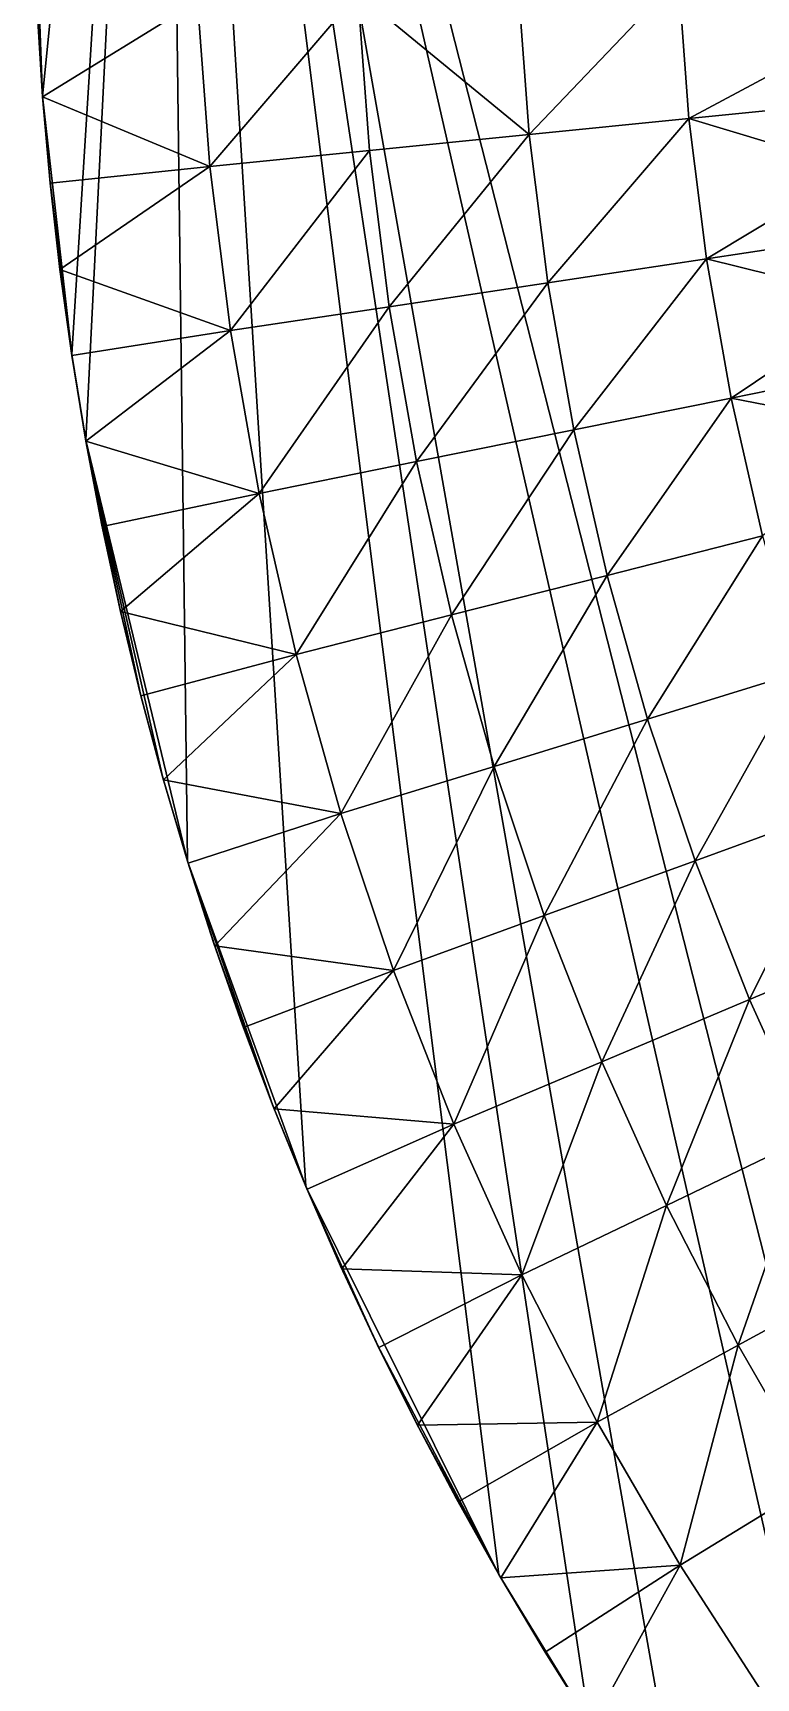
# Model space of a CAD drawing. Header units: millimetres. Extents: x -3250 to 8000, y -3250 to 3250.
# Drawn here: x -3250 to -2574, y -1722 to -184 of the extents above; entities that cross this region are included whole.
import ezdxf

# ---------------------------------------------------------------- set-up
doc = ezdxf.new("R2010")
doc.units = ezdxf.units.MM
doc.header["$MEASUREMENT"] = 0
doc.layers.add('MESH_3D', color=2, linetype='CONTINUOUS')

msp = doc.modelspace()

# ---------------------------------------------------------------- linework, layer by layer
at = {"layer": 'MESH_3D'}
for points in [[(2150.5, 2436.8, 32500), (-3128.5, 880.2, 32500), (-2326.6, -2269.3, 32500)], [(-3128.5, 880.2, 32500), (-3250, 0, 32500), (-3240.9, -242.9, 32500)], [(-3128.5, 880.2, 32500), (-3240.9, -242.9, 32500), (-3213.7, -484.4, 32500)], [(-3128.5, 880.2, 32500), (-3213.7, -484.4, 32500), (-3200.6, -564.4, 32500)], [(-3128.5, 880.2, 32500), (-3200.6, -564.4, 32500), (-3105.6, -958, 32500)], [(-3128.5, 880.2, 32500), (-2994.8, -1262.4, 32500), (-2814.6, -1625, 32500)], [(-3128.5, 880.2, 32500), (-3105.6, -958, 32500), (-2994.8, -1262.4, 32500)], [(-3128.5, 880.2, 32500), (-2730.1, -1763.3, 32500), (-2638.8, -1897.2, 32500)], [(-3128.5, 880.2, 32500), (-2436.8, -2150.5, 32500), (-2326.6, -2269.3, 32500)], [(-3128.5, 880.2, 32500), (-2638.8, -1897.2, 32500), (-2436.8, -2150.5, 32500)], [(-3128.5, 880.2, 32500), (-2814.6, -1625, 32500), (-2730.1, -1763.3, 32500)], [(-3250, 0, 32500), (-3246, -162, 32500), (-3240.9, -242.9, 32500)], [(-2786.1, -278.8, 24400), (-2796.5, -139.6, 24400), (-2646.7, -132.1, 24200)], [(-2786.1, -278.8, 24400), (-2646.7, -132.1, 24200), (-2636.8, -263.9, 24200)], [(-2646.7, -132.1, 24200), (-2496.9, -124.6, 24000), (-2493, -186.8, 24000)], [(-2636.8, -263.9, 24200), (-2646.7, -132.1, 24200), (-2493, -186.8, 24000)], [(-3084.6, -308.7, 24800), (-3096.1, -154.5, 24800), (-2946.3, -147, 24600)], [(-3084.6, -308.7, 24800), (-2946.3, -147, 24600), (-2935.3, -293.7, 24600)], [(-2946.3, -147, 24600), (-2796.5, -139.6, 24400), (-2786.1, -278.8, 24400)], [(-2935.3, -293.7, 24600), (-2946.3, -147, 24600), (-2786.1, -278.8, 24400)], [(-3240.9, -242.9, 32500), (-3246, -162, 32500), (-3245.9, -162.3, 25000)], [(-3096.1, -154.5, 24800), (-3240.9, -243.4, 25000), (-3245.9, -162.3, 25000)], [(-3240.9, -242.9, 32500), (-3245.9, -162.3, 25000), (-3240.9, -243.4, 25000)], [(-3084.6, -308.7, 24800), (-3240.9, -243.4, 25000), (-3096.1, -154.5, 24800)], [(-2636.8, -263.9, 24200), (-2493, -186.8, 24000), (-2487.6, -248.9, 24000)], [(-3233.9, -323.6, 32500), (-3240.9, -242.9, 32500), (-3240.9, -243.4, 25000)], [(-3240.9, -242.9, 32500), (-3233.9, -323.6, 32500), (-3213.7, -484.4, 32500)], [(-3084.6, -308.7, 24800), (-3233.8, -324.3, 25000), (-3240.9, -243.4, 25000)], [(-3233.9, -323.6, 32500), (-3240.9, -243.4, 25000), (-3233.8, -324.3, 25000)], [(-2636.8, -263.9, 24200), (-2487.6, -248.9, 24000), (-2480.6, -310.9, 24000)], [(-2768.7, -417.3, 24400), (-2786.1, -278.8, 24400), (-2636.8, -263.9, 24200)], [(-2768.7, -417.3, 24400), (-2636.8, -263.9, 24200), (-2620.4, -395, 24200)], [(-2620.4, -395, 24200), (-2636.8, -263.9, 24200), (-2480.6, -310.9, 24000)], [(-2917.1, -439.7, 24600), (-2935.3, -293.7, 24600), (-2786.1, -278.8, 24400)], [(-2917.1, -439.7, 24600), (-2786.1, -278.8, 24400), (-2768.7, -417.3, 24400)], [(-3065.4, -462, 24800), (-3084.6, -308.7, 24800), (-2935.3, -293.7, 24600)], [(-3065.4, -462, 24800), (-2935.3, -293.7, 24600), (-2917.1, -439.7, 24600)], [(-3084.6, -308.7, 24800), (-3224.7, -405, 25000), (-3233.8, -324.3, 25000)], [(-3065.4, -462, 24800), (-3224.7, -405, 25000), (-3084.6, -308.7, 24800)], [(-2620.4, -395, 24200), (-2480.6, -310.9, 24000), (-2472.1, -372.6, 24000)], [(-3224.8, -404.1, 32500), (-3233.9, -323.6, 32500), (-3233.8, -324.3, 25000)], [(-3233.9, -323.6, 32500), (-3224.8, -404.1, 32500), (-3213.7, -484.4, 32500)], [(-3224.8, -404.1, 32500), (-3233.8, -324.3, 25000), (-3224.7, -405, 25000)], [(-2620.4, -395, 24200), (-2472.1, -372.6, 24000), (-2462, -434.1, 24000)], [(-2744.5, -554.8, 24400), (-2768.7, -417.3, 24400), (-2620.4, -395, 24200)], [(-2744.5, -554.8, 24400), (-2620.4, -395, 24200), (-2597.5, -525.1, 24200)], [(-2597.5, -525.1, 24200), (-2620.4, -395, 24200), (-2462, -434.1, 24000)], [(-3213.7, -484.4, 32500), (-3224.8, -404.1, 32500), (-3224.7, -405, 25000)], [(-3065.4, -462, 24800), (-3213.5, -485.4, 25000), (-3224.7, -405, 25000)], [(-3213.7, -484.4, 32500), (-3224.7, -405, 25000), (-3213.5, -485.4, 25000)], [(-2891.5, -584.5, 24600), (-2917.1, -439.7, 24600), (-2768.7, -417.3, 24400)], [(-2891.5, -584.5, 24600), (-2768.7, -417.3, 24400), (-2744.5, -554.8, 24400)], [(-3038.5, -614.3, 24800), (-3065.4, -462, 24800), (-2917.1, -439.7, 24600)], [(-3038.5, -614.3, 24800), (-2917.1, -439.7, 24600), (-2891.5, -584.5, 24600)], [(-2597.5, -525.1, 24200), (-2462, -434.1, 24000), (-2450.4, -495.4, 24000)], [(-3065.4, -462, 24800), (-3200.4, -565.5, 25000), (-3213.5, -485.4, 25000)], [(-3038.5, -614.3, 24800), (-3200.4, -565.5, 25000), (-3065.4, -462, 24800)], [(-3200.6, -564.4, 32500), (-3213.7, -484.4, 32500), (-3213.5, -485.4, 25000)], [(-3200.6, -564.4, 32500), (-3213.5, -485.4, 25000), (-3200.4, -565.5, 25000)], [(-2597.5, -525.1, 24200), (-2450.4, -495.4, 24000), (-2437.3, -556.3, 24000)], [(-2713.4, -690.9, 24400), (-2744.5, -554.8, 24400), (-2597.5, -525.1, 24200)], [(-2713.4, -690.9, 24400), (-2597.5, -525.1, 24200), (-2568.1, -653.9, 24200)], [(-2568.1, -653.9, 24200), (-2597.5, -525.1, 24200), (-2437.3, -556.3, 24000)], [(-3185.6, -644, 32500), (-3200.6, -564.4, 32500), (-3200.4, -565.5, 25000)], [(-3200.6, -564.4, 32500), (-3185.6, -644, 32500), (-3168.5, -723.2, 32500)], [(-3200.6, -564.4, 32500), (-3168.5, -723.2, 32500), (-3149.5, -802, 32500)], [(-3200.6, -564.4, 32500), (-3149.5, -802, 32500), (-3128.5, -880.2, 32500)], [(-3200.6, -564.4, 32500), (-3128.5, -880.2, 32500), (-3105.6, -958, 32500)], [(-3038.5, -614.3, 24800), (-3185.3, -645.3, 25000), (-3200.4, -565.5, 25000)], [(-3185.6, -644, 32500), (-3200.4, -565.5, 25000), (-3185.3, -645.3, 25000)], [(-2858.8, -727.9, 24600), (-2891.5, -584.5, 24600), (-2744.5, -554.8, 24400)], [(-2858.8, -727.9, 24600), (-2744.5, -554.8, 24400), (-2713.4, -690.9, 24400)], [(-3004.1, -764.9, 24800), (-3038.5, -614.3, 24800), (-2891.5, -584.5, 24600)], [(-3004.1, -764.9, 24800), (-2891.5, -584.5, 24600), (-2858.8, -727.9, 24600)], [(-3038.5, -614.3, 24800), (-3168.2, -724.7, 25000), (-3185.3, -645.3, 25000)], [(-3004.1, -764.9, 24800), (-3168.2, -724.7, 25000), (-3038.5, -614.3, 24800)], [(-3168.5, -723.2, 32500), (-3185.6, -644, 32500), (-3185.3, -645.3, 25000)], [(-3168.5, -723.2, 32500), (-3185.3, -645.3, 25000), (-3168.2, -724.7, 25000)], [(-2675.6, -825.3, 24400), (-2713.4, -690.9, 24400), (-2568.1, -653.9, 24200)], [(-2675.6, -825.3, 24400), (-2568.1, -653.9, 24200), (-2532.3, -781.1, 24200)], [(-2818.9, -869.5, 24600), (-2858.8, -727.9, 24600), (-2713.4, -690.9, 24400)], [(-2818.9, -869.5, 24600), (-2713.4, -690.9, 24400), (-2675.6, -825.3, 24400)], [(-3149.5, -802, 32500), (-3168.5, -723.2, 32500), (-3168.2, -724.7, 25000)], [(-3004.1, -764.9, 24800), (-3149.1, -803.6, 25000), (-3168.2, -724.7, 25000)], [(-3149.5, -802, 32500), (-3168.2, -724.7, 25000), (-3149.1, -803.6, 25000)], [(-2962.3, -913.7, 24800), (-3004.1, -764.9, 24800), (-2858.8, -727.9, 24600)], [(-2962.3, -913.7, 24800), (-2858.8, -727.9, 24600), (-2818.9, -869.5, 24600)], [(-3004.1, -764.9, 24800), (-3128, -882, 25000), (-3149.1, -803.6, 25000)], [(-2962.3, -913.7, 24800), (-3128, -882, 25000), (-3004.1, -764.9, 24800)], [(-2631.1, -957.7, 24400), (-2675.6, -825.3, 24400), (-2532.3, -781.1, 24200)], [(-2631.1, -957.7, 24400), (-2532.3, -781.1, 24200), (-2490.2, -906.4, 24200)], [(-3128.5, -880.2, 32500), (-3149.5, -802, 32500), (-3149.1, -803.6, 25000)], [(-3128.5, -880.2, 32500), (-3149.1, -803.6, 25000), (-3128, -882, 25000)], [(-2772.1, -1009, 24600), (-2818.9, -869.5, 24600), (-2675.6, -825.3, 24400)], [(-2772.1, -1009, 24600), (-2675.6, -825.3, 24400), (-2631.1, -957.7, 24400)], [(-2913, -1060.3, 24800), (-2962.3, -913.7, 24800), (-2818.9, -869.5, 24600)], [(-2913, -1060.3, 24800), (-2818.9, -869.5, 24600), (-2772.1, -1009, 24600)], [(-3105.6, -958, 32500), (-3128.5, -880.2, 32500), (-3128, -882, 25000)], [(-2962.3, -913.7, 24800), (-3105, -959.9, 25000), (-3128, -882, 25000)], [(-3105.6, -958, 32500), (-3128, -882, 25000), (-3105, -959.9, 25000)], [(-2580.1, -1087.6, 24400), (-2631.1, -957.7, 24400), (-2490.2, -906.4, 24200)], [(-2580.1, -1087.6, 24400), (-2490.2, -906.4, 24200), (-2441.9, -1029.4, 24200)], [(-2962.3, -913.7, 24800), (-3080.1, -1037.2, 25000), (-3105, -959.9, 25000)], [(-2913, -1060.3, 24800), (-3080.1, -1037.2, 25000), (-2962.3, -913.7, 24800)], [(-3080.8, -1035.1, 32500), (-3105.6, -958, 32500), (-3105, -959.9, 25000)], [(-3105.6, -958, 32500), (-3080.8, -1035.1, 32500), (-3025.3, -1187.4, 32500)], [(-3105.6, -958, 32500), (-3025.3, -1187.4, 32500), (-2994.8, -1262.4, 32500)], [(-3080.8, -1035.1, 32500), (-3105, -959.9, 25000), (-3080.1, -1037.2, 25000)], [(-2718.4, -1145.9, 24600), (-2772.1, -1009, 24600), (-2631.1, -957.7, 24400)], [(-2718.4, -1145.9, 24600), (-2631.1, -957.7, 24400), (-2580.1, -1087.6, 24400)], [(-2856.6, -1204.1, 24800), (-2913, -1060.3, 24800), (-2772.1, -1009, 24600)], [(-2856.6, -1204.1, 24800), (-2772.1, -1009, 24600), (-2718.4, -1145.9, 24600)], [(-2522.7, -1214.9, 24400), (-2580.1, -1087.6, 24400), (-2441.9, -1029.4, 24200)], [(-3054, -1111.6, 32500), (-3080.8, -1035.1, 32500), (-3080.1, -1037.2, 25000)], [(-3080.8, -1035.1, 32500), (-3054, -1111.6, 32500), (-3025.3, -1187.4, 32500)], [(-2913, -1060.3, 24800), (-3053.2, -1113.8, 25000), (-3080.1, -1037.2, 25000)], [(-3054, -1111.6, 32500), (-3080.1, -1037.2, 25000), (-3053.2, -1113.8, 25000)], [(-2913, -1060.3, 24800), (-3024.4, -1189.7, 25000), (-3053.2, -1113.8, 25000)], [(-2856.6, -1204.1, 24800), (-3024.4, -1189.7, 25000), (-2913, -1060.3, 24800)], [(-2657.9, -1280, 24600), (-2718.4, -1145.9, 24600), (-2580.1, -1087.6, 24400)], [(-2657.9, -1280, 24600), (-2580.1, -1087.6, 24400), (-2522.7, -1214.9, 24400)], [(-3025.3, -1187.4, 32500), (-3054, -1111.6, 32500), (-3053.2, -1113.8, 25000)], [(-3025.3, -1187.4, 32500), (-3053.2, -1113.8, 25000), (-3024.4, -1189.7, 25000)], [(-2793, -1345, 24800), (-2856.6, -1204.1, 24800), (-2718.4, -1145.9, 24600)], [(-2793, -1345, 24800), (-2718.4, -1145.9, 24600), (-2657.9, -1280, 24600)], [(-2994.8, -1262.4, 32500), (-3025.3, -1187.4, 32500), (-3024.4, -1189.7, 25000)], [(-2856.6, -1204.1, 24800), (-2993.8, -1264.9, 25000), (-3024.4, -1189.7, 25000)], [(-2994.8, -1262.4, 32500), (-3024.4, -1189.7, 25000), (-2993.8, -1264.9, 25000)], [(-2856.6, -1204.1, 24800), (-2961.2, -1339.3, 25000), (-2993.8, -1264.9, 25000)], [(-2793, -1345, 24800), (-2961.2, -1339.3, 25000), (-2856.6, -1204.1, 24800)], [(-2590.8, -1410.8, 24600), (-2657.9, -1280, 24600), (-2522.7, -1214.9, 24400)], [(-2590.8, -1410.8, 24600), (-2522.7, -1214.9, 24400), (-2459, -1339.1, 24400)], [(-2962.4, -1336.7, 32500), (-2994.8, -1262.4, 32500), (-2993.8, -1264.9, 25000)], [(-2994.8, -1262.4, 32500), (-2928.1, -1410.1, 32500), (-2814.6, -1625, 32500)], [(-2994.8, -1262.4, 32500), (-2962.4, -1336.7, 32500), (-2928.1, -1410.1, 32500)], [(-2962.4, -1336.7, 32500), (-2993.8, -1264.9, 25000), (-2961.2, -1339.3, 25000)], [(-2722.5, -1482.6, 24800), (-2793, -1345, 24800), (-2657.9, -1280, 24600)], [(-2722.5, -1482.6, 24800), (-2657.9, -1280, 24600), (-2590.8, -1410.8, 24600)], [(-2928.1, -1410.1, 32500), (-2962.4, -1336.7, 32500), (-2961.2, -1339.3, 25000)], [(-2793, -1345, 24800), (-2926.8, -1412.9, 25000), (-2961.2, -1339.3, 25000)], [(-2928.1, -1410.1, 32500), (-2961.2, -1339.3, 25000), (-2926.8, -1412.9, 25000)], [(-2793, -1345, 24800), (-2890.6, -1485.5, 25000), (-2926.8, -1412.9, 25000)], [(-2722.5, -1482.6, 24800), (-2890.6, -1485.5, 25000), (-2793, -1345, 24800)], [(-2517.2, -1538.2, 24600), (-2590.8, -1410.8, 24600), (-2459, -1339.1, 24400)], [(-2892.1, -1482.7, 32500), (-2928.1, -1410.1, 32500), (-2926.8, -1412.9, 25000)], [(-2928.1, -1410.1, 32500), (-2892.1, -1482.7, 32500), (-2814.6, -1625, 32500)], [(-2892.1, -1482.7, 32500), (-2926.8, -1412.9, 25000), (-2890.6, -1485.5, 25000)], [(-2645.2, -1616.4, 24800), (-2722.5, -1482.6, 24800), (-2590.8, -1410.8, 24600)], [(-2645.2, -1616.4, 24800), (-2590.8, -1410.8, 24600), (-2517.2, -1538.2, 24600)], [(-2854.2, -1554.3, 32500), (-2892.1, -1482.7, 32500), (-2890.6, -1485.5, 25000)], [(-2892.1, -1482.7, 32500), (-2854.2, -1554.3, 32500), (-2814.6, -1625, 32500)], [(-2722.5, -1482.6, 24800), (-2852.6, -1557.3, 25000), (-2890.6, -1485.5, 25000)], [(-2854.2, -1554.3, 32500), (-2890.6, -1485.5, 25000), (-2852.6, -1557.3, 25000)], [(-2722.5, -1482.6, 24800), (-2812.8, -1628.1, 25000), (-2852.6, -1557.3, 25000)], [(-2645.2, -1616.4, 24800), (-2812.8, -1628.1, 25000), (-2722.5, -1482.6, 24800)], [(-2561.3, -1746.3, 24800), (-2645.2, -1616.4, 24800), (-2517.2, -1538.2, 24600)], [(-2814.6, -1625, 32500), (-2854.2, -1554.3, 32500), (-2852.6, -1557.3, 25000)], [(-2814.6, -1625, 32500), (-2852.6, -1557.3, 25000), (-2812.8, -1628.1, 25000)], [(-2773.2, -1694.7, 32500), (-2814.6, -1625, 32500), (-2812.8, -1628.1, 25000)], [(-2814.6, -1625, 32500), (-2773.2, -1694.7, 32500), (-2730.1, -1763.3, 32500)], [(-2645.2, -1616.4, 24800), (-2771.3, -1697.8, 25000), (-2812.8, -1628.1, 25000)], [(-2773.2, -1694.7, 32500), (-2812.8, -1628.1, 25000), (-2771.3, -1697.8, 25000)], [(-2645.2, -1616.4, 24800), (-2728, -1766.5, 25000), (-2771.3, -1697.8, 25000)], [(-2561.3, -1746.3, 24800), (-2728, -1766.5, 25000), (-2645.2, -1616.4, 24800)], [(-2730.1, -1763.3, 32500), (-2773.2, -1694.7, 32500), (-2771.3, -1697.8, 25000)], [(-2730.1, -1763.3, 32500), (-2771.3, -1697.8, 25000), (-2728, -1766.5, 25000)]]:
    msp.add_3dface(points, dxfattribs=at)

doc.saveas('drawing.dxf')
